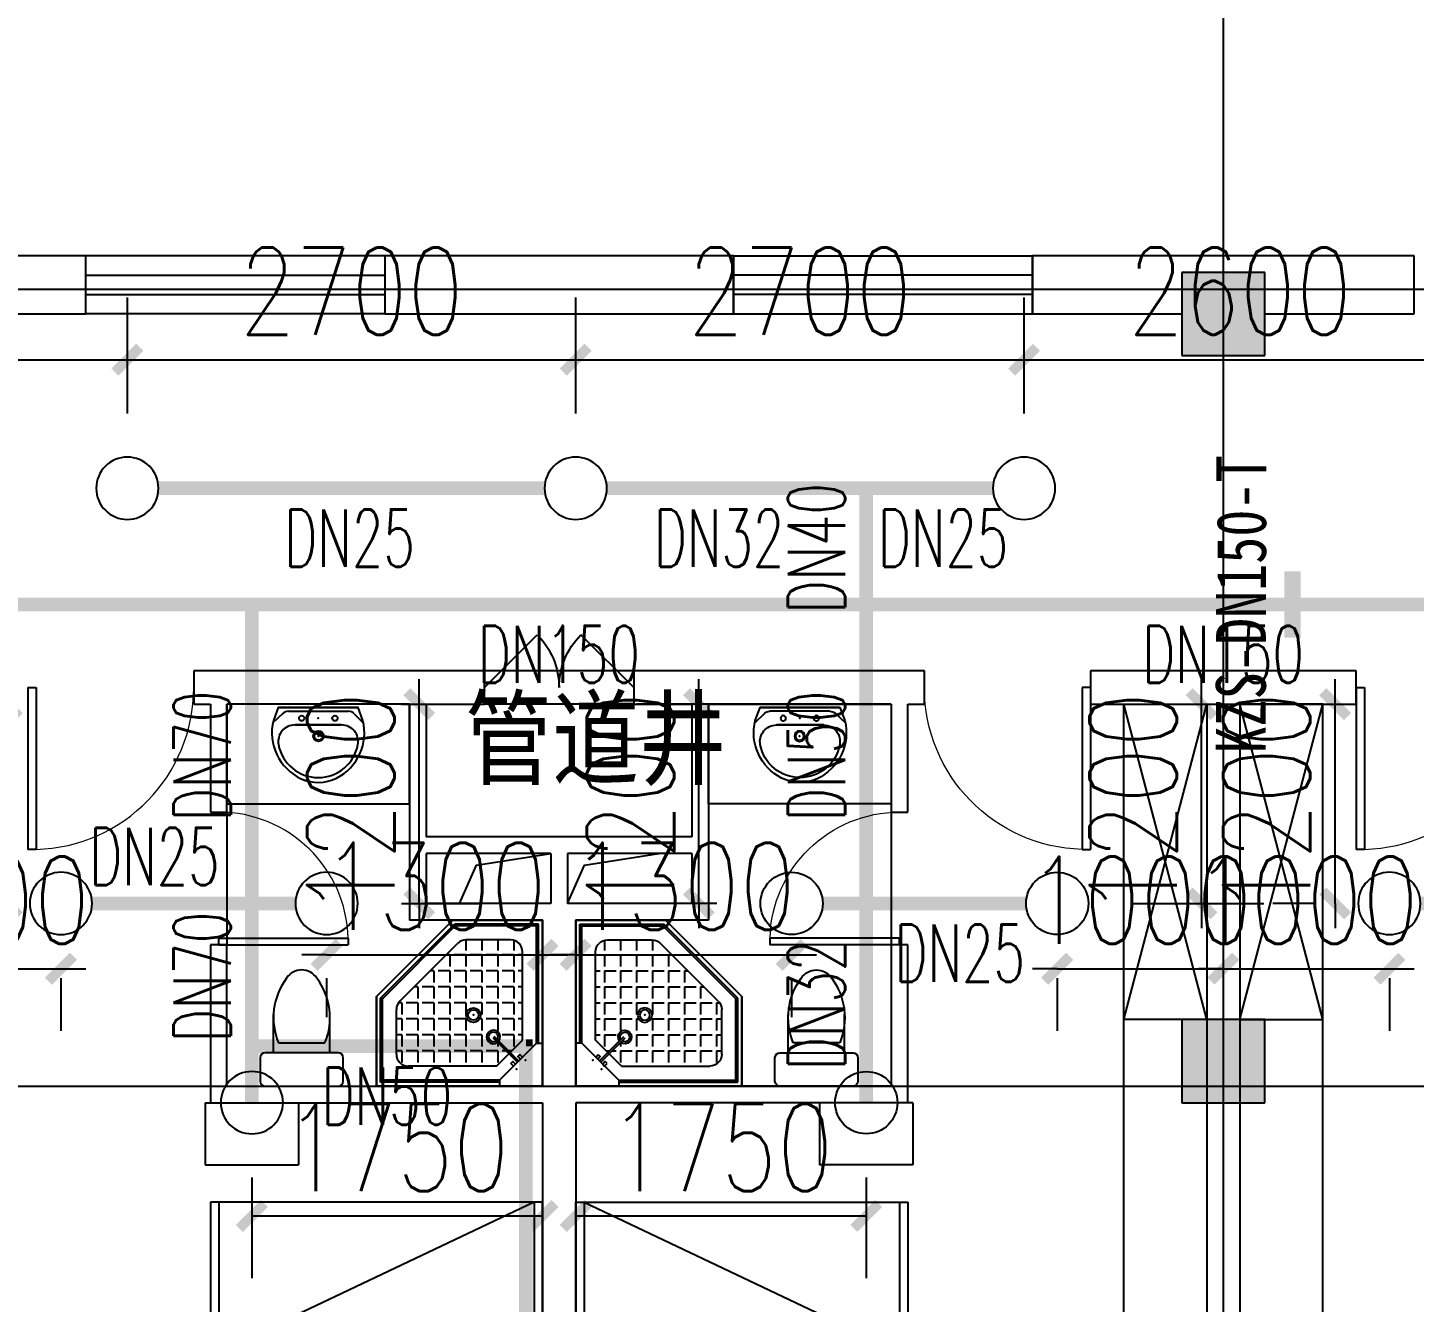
# Model space of a CAD drawing. Extents: x 0 to 2838408, y -923048 to 203859.
# Drawn here: x 2698063 to 2706413, y -682643 to -674968 of the extents above; entities that cross this region are included whole.
import ezdxf
from ezdxf.enums import TextEntityAlignment as Align

# ---------------------------------------------------------------- set-up
doc = ezdxf.new("R2010")
doc.units = 0
doc.header["$LTSCALE"] = 1000
for name, color, linetype in [('A-Fixt', 81, 'Continuous'), ('CLAYER', 7, 'Continuous'), ('COLUMN', 9, 'Continuous'), ('DIM_喷淋', 3, 'Continuous'), ('DOOR_FIRE', 4, 'Continuous'), ('DOTE', 8, 'Continuous'), ('EQUIP_喷头', 7, 'Continuous'), ('PIPE-喷淋', 6, 'Continuous'), ('PUB_HATCH', 8, 'Continuous'), ('TEXT_喷淋', 7, 'Continuous'), ('TWT_DIM', 3, 'Continuous'), ('WALL', 9, 'Continuous'), ('WINDOW', 4, 'Continuous'), ('XREF', 8, 'Continuous'), ('抗震支吊架', 2, 'Continuous'), ('洁具', 213, 'Continuous')]:
    doc.layers.add(name, color=color, linetype=linetype)
doc.styles.add('_TCH_DIM_T3', font='SIMPLEX', dxfattribs={"width": 0.75, "bigfont": 'HZTXT'})
doc.styles.add('_TWT_PIPEDN', font='SIMPLEX', dxfattribs={"width": 0.8, "height": 2.3, "bigfont": 'HZTXT'})
doc.styles.add('kzcad', font='', dxfattribs={"width": 0.8})
doc.styles.get("Standard").update_dxf_attribs({"font": 'geniso.shx', "bigfont": 'hztxt.shx'})
doc.styles.get('kzcad').set_extended_font_data('SimSun')
doc.dimstyles.new('_TWT_ARCH&&150', dxfattribs={"dimtxt": 525, "dimasz": 150, "dimexe": 375, "dimexo": 450, "dimgap": 150, "dimtad": 1, "dimdec": 0, "dimzin": 0, "dimdsep": 46, "dimtxsty": '_TCH_DIM_T3', "dimblk": 'ARCHTICK', "dimcen": 0.09, "dimclrt": 7, "dimazin": 2, "dimtfac": 1, "dimtdec": 0, "dimtix": 1, "dimtmove": 2, "dimatfit": 3, "dimfxl": 1, "dimtolj": 1, "dimtzin": 0, "dimarcsym": 0})

# ---------------------------------------------------------------- blocks, each defined once
blk = doc.blocks.new('1F平面-CAD导入_dwg_Drawing4_t3_dwg_$plan$00001613-474159-1F-927810-1F')
at = {"layer": '洁具'}
for p, q in [((-200, 169.7), (-430.4, 169.7)), ((-30, 250), (-170, 250)), ((-260.4, -139.7), (-260.4, 139.7)), ((-200, -169.7), (-200, -220)), ((-170, -250), (-30, -250))]:
    blk.add_line(p, q, dxfattribs=at)
for points in [[(-200, 220), (-200, 169.7), (-200, -169.7), (-430.4, -169.7)], [(0, -220), (0, 220)]]:
    blk.add_lwpolyline(points, dxfattribs=at)
for centre, radius, start, end in [((-412.8, -227.4), 397.5, 67.45048, 126.63814), ((-170, 220), 30, 90, 180), ((-30, 220), 30, 0, 90), ((-589.6, 0), 109.8, 123.45086, 236.54914), ((-412.8, 227.4), 397.5, 233.36186, 292.54952), ((-170, -220), 30, 180, 270), ((-30, -220), 30, 270, 0)]:
    blk.add_arc(centre, radius, start, end, dxfattribs=at)
blk = doc.blocks.new('$lvtry$00000169')
at = {"color": 0}
for p, q in [((258.9, -36), (258.9, 0)), ((258.9, -36), (36, -258.9)), ((258.9, -24), (976, -24)), ((258.9, -36), (964, -36)), ((964, -36), (976, -24)), ((964, -36), (964, -525.1)), ((976, -24), (976, -530.1)), ((276.1, -120), (120, -276.1)), ((143.9, -151), (290.7, -298.1)), ((151, -143.9), (297.8, -291)), ((269.6, -212.7), (269.6, -142.7)), ((276.1, -120), (808, -120)), ((365.9, -212.7), (365.9, -142.7)), ((462.1, -212.7), (462.1, -142.7)), ((558.4, -212.7), (558.4, -142.7)), ((654.6, -212.7), (654.6, -142.7)), ((750.9, -212.7), (750.9, -142.7)), ((847.1, -212.7), (847.1, -142.7)), ((173.4, -308.9), (173.4, -238.9)), ((183.4, -212.7), (205.5, -212.7)), ((219.6, -212.7), (243.4, -212.7)), ((269.6, -212.7), (339.6, -212.7)), ((269.6, -262.8), (269.6, -238.9)), ((365.9, -212.7), (435.9, -212.7)), ((365.9, -308.9), (365.9, -238.9)), ((462.1, -212.7), (532.1, -212.7)), ((462.1, -308.9), (462.1, -238.9)), ((558.4, -212.7), (628.4, -212.7)), ((558.4, -308.9), (558.4, -238.9)), ((654.6, -212.7), (724.6, -212.7)), ((654.6, -308.9), (654.6, -238.9)), ((750.9, -212.7), (820.9, -212.7)), ((750.9, -308.9), (750.9, -238.9)), ((847.1, -212.7), (880, -212.7)), ((847.1, -308.9), (847.1, -238.9)), ((880, -192), (880, -460.5)), ((36, -258.9), (0, -258.9)), ((24, -258.9), (24, -976)), ((36, -258.9), (36, -964)), ((120, -276.1), (120, -808)), ((120, -308.9), (147.1, -308.9)), ((173.4, -308.9), (243.4, -308.9)), ((334.3, -308.9), (339.6, -308.9)), ((365.9, -308.9), (435.9, -308.9)), ((462.1, -308.9), (532.1, -308.9)), ((558.4, -308.9), (628.4, -308.9)), ((654.6, -308.9), (724.6, -308.9)), ((750.9, -308.9), (820.9, -308.9)), ((847.1, -308.9), (880, -308.9)), ((120, -405.2), (147.1, -405.2)), ((173.4, -405.2), (173.4, -335.2)), ((173.4, -405.2), (243.4, -405.2)), ((269.6, -405.2), (269.6, -335.2)), ((269.6, -405.2), (339.6, -405.2)), ((365.9, -405.2), (365.9, -335.2)), ((365.9, -405.2), (378.6, -405.2)), ((462.1, -405.2), (462.1, -335.2)), ((462.1, -405.2), (532.1, -405.2)), ((558.4, -405.2), (558.4, -335.2)), ((558.4, -405.2), (628.4, -405.2)), ((654.6, -405.2), (654.6, -335.2)), ((654.6, -405.2), (724.6, -405.2)), ((750.9, -405.2), (750.9, -335.2)), ((750.9, -405.2), (820.9, -405.2)), ((847.1, -405.2), (847.1, -335.2)), ((847.1, -405.2), (880, -405.2)), ((173.4, -501.4), (173.4, -431.4)), ((269.6, -501.4), (269.6, -431.4)), ((365.9, -501.4), (365.9, -431.4)), ((462.1, -501.4), (462.1, -431.4)), ((558.4, -501.4), (558.4, -431.4)), ((654.6, -501.4), (654.6, -431.4)), ((750.9, -501.4), (750.9, -431.4)), ((847.1, -501.4), (847.1, -431.4)), ((120, -501.4), (147.1, -501.4)), ((173.4, -501.4), (243.4, -501.4)), ((173.4, -597.7), (173.4, -527.7)), ((269.6, -501.4), (339.6, -501.4)), ((269.6, -597.7), (269.6, -527.7)), ((365.9, -501.4), (435.9, -501.4)), ((365.9, -597.7), (365.9, -527.7)), ((462.1, -501.4), (532.1, -501.4)), ((462.1, -597.7), (462.1, -527.7)), ((858.9, -511.4), (511.4, -858.9)), ((964, -525.1), (525.1, -964)), ((976, -530.1), (530.1, -976)), ((558.4, -501.4), (628.4, -501.4)), ((558.4, -597.7), (558.4, -527.7)), ((654.6, -501.4), (724.6, -501.4)), ((654.6, -597.7), (654.6, -527.7)), ((750.9, -501.4), (820.9, -501.4)), ((750.9, -597.7), (750.9, -527.7)), ((847.1, -501.4), (867.2, -501.4)), ((964, -525.1), (976, -530.1)), ((120, -597.7), (147.1, -597.7)), ((173.4, -597.7), (243.4, -597.7)), ((173.4, -693.9), (173.4, -623.9)), ((269.6, -597.7), (339.6, -597.7)), ((269.6, -693.9), (269.6, -623.9)), ((365.9, -597.7), (435.9, -597.7)), ((365.9, -693.9), (365.9, -623.9)), ((462.1, -597.7), (532.1, -597.7)), ((462.1, -693.9), (462.1, -623.9)), ((558.4, -597.7), (628.4, -597.7)), ((558.4, -693.9), (558.4, -623.9)), ((654.6, -597.7), (724.6, -597.7)), ((654.6, -693.9), (654.6, -623.9)), ((750.9, -597.7), (772.6, -597.7)), ((120, -693.9), (147.1, -693.9)), ((173.4, -693.9), (243.4, -693.9)), ((173.4, -790.2), (173.4, -720.2)), ((269.6, -693.9), (339.6, -693.9)), ((269.6, -790.2), (269.6, -720.2)), ((365.9, -693.9), (435.9, -693.9)), ((365.9, -790.2), (365.9, -720.2)), ((462.1, -693.9), (532.1, -693.9)), ((462.1, -790.2), (462.1, -720.2)), ((558.4, -693.9), (628.4, -693.9)), ((558.4, -790.2), (558.4, -720.2)), ((654.6, -693.9), (676.4, -693.9)), ((120, -790.2), (147.1, -790.2)), ((173.4, -790.2), (243.4, -790.2)), ((173.4, -877.5), (173.4, -816.4)), ((269.6, -790.2), (339.6, -790.2)), ((269.6, -880), (269.6, -816.4)), ((365.9, -790.2), (435.9, -790.2)), ((365.9, -880), (365.9, -816.4)), ((462.1, -790.2), (532.1, -790.2)), ((462.1, -880), (462.1, -816.4)), ((558.4, -790.2), (580.1, -790.2)), ((192, -880), (460.5, -880)), ((36, -964), (24, -976)), ((24, -976), (530.1, -976)), ((36, -964), (525.1, -964)), ((525.1, -964), (530.1, -976))]:
    blk.add_line(p, q, dxfattribs=at)
blk.add_lwpolyline([(0, 0), (0, -1000), (540, -1000), (1000, -540), (1000, 0)], close=True)
for points in [[(0, 0), (0, -1000)], [(0, 0), (1000, 0)], [(1000, 0), (1000, -540)], [(136.1, -189.7), (147.9, -177.9), (132.5, -162.5), (120.7, -174.3)], [(189.7, -136.1), (177.9, -147.9), (162.5, -132.5), (174.3, -120.7)], [(1000, -540), (540, -1000)], [(0, -1000), (540, -1000)]]:
    blk.add_lwpolyline(points, close=True, dxfattribs=at)
for radius in [43.8, 31.1]:
    blk.add_circle((416.2, -427.6), radius, dxfattribs=at)
for centre, radius, start, end in [((808, -192), 72, 0, 90), ((296, -295.7), 40.6, 142.58296, 128.41974), ((296, -295.7), 28.6, 145.82801, 125.65986), ((808, -460.5), 72, 315, 0), ((192, -808), 72, 180, 270), ((460.5, -808), 72, 270, 315)]:
    blk.add_arc(centre, radius, start, end, dxfattribs=at)
for p in [(103.2, -155.8, 0), (156.1, -102.2, 0), (415.8, -428.1, 0)]:
    blk.add_point(p, dxfattribs=at)
blk = doc.blocks.new('$lvtry$00000178')
at = {"color": 0}
for p, q in [((-238.4, 0), (238.4, 0)), ((-214.1, -36.1), (-272.1, -90.6)), ((-179.8, -22.5), (180.1, -22.5)), ((215.7, -37.5), (268.3, -90.8)), ((-141.7, -105.2), (140.2, -105.2)), ((140.2, -105.2), (-141.7, -105.2))]:
    blk.add_line(p, q, dxfattribs=at)
blk.add_lwpolyline([(-103.6, -429.7, 0.224698), (110.4, -425.4, 0.348046), (268.9, -78.5), (239.5, 0), (-241.3, 0), (-270.7, -78.5, 0.356844)], format="xyb", close=True, dxfattribs=at)
for centre, radius in [((-100, -65), 16.3), ((100, -65), 16.3), ((1.4, -172.5), 31.6)]:
    blk.add_circle(centre, radius, dxfattribs=at)
at = {"color": 0, "lineweight": 13}
blk.add_circle((1.4, -172.5), 23, dxfattribs=at)
at = {"color": 0}
for centre, radius, start, end in [((-179.8, -72.5), 50, 90, 133.18096), ((180.1, -72.5), 50, 44.56072, 90), ((-141.7, -205.2), 100, 90, 190.56023), ((140.2, -205.2), 100, 349.43977, 90), ((-0.7, -179), 243.4, 190.56023, 349.43977)]:
    blk.add_arc(centre, radius, start, end, dxfattribs=at)
for p in [(0, -65), (1.4, -172.5)]:
    blk.add_point(p, dxfattribs=at)
blk = doc.blocks.new('A$C70365C93')
at = {"layer": '洁具'}
blk.add_lwpolyline([(-1900, 2300), (-1900, 1700), (-800, 1700), (-800, 2300)], close=True, dxfattribs=at)
blk.add_blockref('$lvtry$00000178', (-1350, 2280), dxfattribs=at)
at = {"layer": '洁具', "rotation": 180}
blk.add_blockref('$lvtry$00000169', (0, 0), dxfattribs=at)
at = {"layer": '洁具', "extrusion": (0, 0, -1), "xscale": -1, "zscale": -1, "rotation": 90}
blk.add_blockref('1F平面-CAD导入_dwg_Drawing4_t3_dwg_$plan$00001613-474159-1F-927810-1F', (1450, 0), dxfattribs=at)
blk = doc.blocks.new('单人床')
at = {"layer": 'A-Fixt'}
for p, q in [((47773.8, 13973.4), (48673.8, 13973.4)), ((47773.8, 12073.4), (48673.8, 13973.4)), ((47773.8, 12073.4), (48673.8, 12073.4))]:
    blk.add_line(p, q, dxfattribs=at)
blk.add_lwpolyline([(47773.8, 14023.4), (48673.8, 14023.4), (48673.8, 12023.4), (47773.8, 12023.4), (47773.8, 14023.4)], dxfattribs=at)
blk = doc.blocks.new('宿舍')
at = {"layer": 'A-Fixt'}
for p, q in [((47853.8, 13801.7), (48353.8, 15701.7)), ((48353.8, 13801.7), (47853.8, 15701.7)), ((47853.8, 13801.7), (48353.8, 13801.7))]:
    blk.add_line(p, q, dxfattribs=at)
blk.add_lwpolyline([(47853.8, 8601.7), (48353.8, 8601.7), (48353.8, 15701.7), (47853.8, 15701.7)], close=True, dxfattribs=at)
at = {"xscale": -1, "rotation": 90}
blk.add_blockref('单人床', (63677.2, 60475.5), dxfattribs=at)
blk = doc.blocks.new('$DorLib2D$00000116')
at = {"color": 0}
for p, q in [((-0.5, 0), (-0.1464, 0.3536)), ((0.5, 0), (0.1464, 0.3536))]:
    blk.add_line(p, q, dxfattribs=at)
for centre, start, end in [((-0.5, 0), 0, 45), ((0.5, 0), 135, 180)]:
    blk.add_arc(centre, 0.5, start, end, dxfattribs=at)
blk = doc.blocks.new('$DorLib2D$00000001')
for p, q in [((0.45, 0.975), (0.5, 0.975)), ((0.45, 0), (0.45, 0.975)), ((0.5, 0), (0.5, 0.975)), ((0.5, 0), (0.45, 0))]:
    blk.add_line(p, q)
at = {"lineweight": 13}
blk.add_arc((0.475, 0), 0.975, 91.46928, 180, dxfattribs=at)
blk = doc.blocks.new('$WINLIB2D$00000001')
at = {"color": 0}
for points in [[(-0.5, 0.5), (-0.5, -0.5)], [(-0.5, 0.5), (0.5, 0.5)], [(0.5, -0.5), (0.5, 0.5)], [(0.5, 0.1667), (-0.5, 0.1667)], [(0.5, -0.1667), (-0.5, -0.1667)], [(-0.5, -0.5), (0.5, -0.5)]]:
    blk.add_lwpolyline(points, dxfattribs=at)
blk = doc.blocks.new('4F1')
at = {"layer": 'PUB_HATCH'}
for points in [[(2369466.7, -676441.3), (2368966.7, -676441.3), (2368966.7, -676941.3), (2369466.7, -676941.3)], [(2369466.7, -680941.3), (2368966.7, -680941.3), (2368966.7, -681441.3), (2369466.7, -681441.3)]]:
    blk.add_hatch(color=256, dxfattribs=at).paths.add_polyline_path(points)
for points in [[(2364616.7, -680241.3), (2364720.3, -680011), (2365166.7, -679941.3)], [(2365266.7, -680241.3), (2365370.3, -680011), (2365816.7, -679941.3)]]:
    blk.add_lwpolyline(points)
at = {"layer": 'COLUMN'}
for p, q in [((2369466.7, -676441.3), (2368966.7, -676441.3)), ((2368966.7, -676441.3), (2368966.7, -676941.3)), ((2369466.7, -676941.3), (2369466.7, -676441.3)), ((2368966.7, -676941.3), (2369466.7, -676941.3)), ((2369466.7, -680941.3), (2368966.7, -680941.3)), ((2368966.7, -680941.3), (2368966.7, -681441.3)), ((2369466.7, -681441.3), (2369466.7, -680941.3)), ((2368966.7, -681441.3), (2369466.7, -681441.3))]:
    blk.add_line(p, q, dxfattribs=at)
at = {"layer": 'DOOR_FIRE'}
for p, q in [((2365666.7, -678841.3), (2364766.7, -678841.3)), ((2365666.7, -679041.3), (2364766.7, -679041.3))]:
    blk.add_line(p, q, dxfattribs=at)
at = {"layer": 'DOTE'}
for p, q in [((2369216.7, -606941.3), (2369216.7, -690141.3)), ((2343216.7, -676541.3), (2453916.7, -676541.3)), ((2343216.7, -681341.3), (2453916.7, -681341.3))]:
    blk.add_line(p, q, dxfattribs=at)
at = {"layer": 'WALL'}
for p, q in [((2362366.7, -676341.3), (2361416.7, -676341.3)), ((2362366.7, -676691.3), (2362366.7, -676341.3)), ((2366266.7, -676341.3), (2364166.7, -676341.3)), ((2364166.7, -676341.3), (2364166.7, -676691.3)), ((2366266.7, -676691.3), (2366266.7, -676341.3)), ((2369216.7, -676341.3), (2368066.7, -676341.3)), ((2368066.7, -676341.3), (2368066.7, -676691.3)), ((2370366.7, -676341.3), (2369216.7, -676341.3)), ((2370366.7, -676691.3), (2370366.7, -676341.3)), ((2361466.7, -676691.3), (2362366.7, -676691.3)), ((2364166.7, -676691.3), (2366266.7, -676691.3)), ((2368066.7, -676691.3), (2368966.7, -676691.3)), ((2369466.7, -676691.3), (2370366.7, -676691.3)), ((2363116.7, -678841.3), (2363016.7, -678841.3)), ((2363016.7, -678841.3), (2363016.7, -679041.3)), ((2364316.7, -678841.3), (2363116.7, -678841.3)), ((2364766.7, -678841.3), (2364316.7, -678841.3)), ((2364766.7, -679041.3), (2364766.7, -678841.3)), ((2366116.7, -678841.3), (2365666.7, -678841.3)), ((2365666.7, -678841.3), (2365666.7, -679041.3)), ((2367316.7, -678841.3), (2366116.7, -678841.3)), ((2367416.7, -678841.3), (2367316.7, -678841.3)), ((2367416.7, -679041.3), (2367416.7, -678841.3)), ((2369216.7, -678841.3), (2368416.7, -678841.3)), ((2368416.7, -678841.3), (2368416.7, -679041.3)), ((2370016.7, -678841.3), (2369216.7, -678841.3)), ((2370016.7, -679041.3), (2370016.7, -678841.3)), ((2363016.7, -679041.3), (2363116.7, -679041.3)), ((2363116.7, -679041.3), (2363116.7, -679691.3)), ((2364316.7, -679041.3), (2363216.7, -679041.3)), ((2363216.7, -679691.3), (2363216.7, -679041.3)), ((2364316.7, -679041.3), (2364316.7, -679841.3)), ((2364416.7, -679041.3), (2364766.7, -679041.3)), ((2364416.7, -679041.3), (2364416.7, -679841.3)), ((2365666.7, -679041.3), (2366016.7, -679041.3)), ((2366016.7, -679041.3), (2366016.7, -679841.3)), ((2367216.7, -679041.3), (2366116.7, -679041.3)), ((2366116.7, -679041.3), (2366116.7, -679841.3)), ((2367216.7, -679041.3), (2367216.7, -679691.3)), ((2367316.7, -679691.3), (2367316.7, -679041.3)), ((2367316.7, -679041.3), (2367416.7, -679041.3)), ((2368416.7, -679041.3), (2369116.7, -679041.3)), ((2369116.7, -679041.3), (2369116.7, -680941.3)), ((2369316.7, -679041.3), (2369316.7, -680941.3)), ((2369316.7, -679041.3), (2370016.7, -679041.3)), ((2363116.7, -679691.3), (2363216.7, -679691.3)), ((2367216.7, -679691.3), (2367316.7, -679691.3)), ((2364316.7, -679841.3), (2364316.7, -680341.3)), ((2365216.7, -679841.3), (2364416.7, -679841.3)), ((2366016.7, -679841.3), (2365216.7, -679841.3)), ((2366116.7, -679841.3), (2366116.7, -680341.3)), ((2365166.7, -679941.3), (2364416.7, -679941.3)), ((2364416.7, -679941.3), (2364416.7, -680241.3)), ((2365166.7, -679941.3), (2365166.7, -680241.3)), ((2366016.7, -679941.3), (2365266.7, -679941.3)), ((2365266.7, -679941.3), (2365266.7, -680241.3)), ((2366016.7, -679941.3), (2366016.7, -680241.3)), ((2365166.7, -680241.3), (2364416.7, -680241.3)), ((2366016.7, -680241.3), (2365266.7, -680241.3)), ((2365116.7, -680341.3), (2364316.7, -680341.3)), ((2365116.7, -680341.3), (2365116.7, -681341.3)), ((2365316.7, -680341.3), (2365316.7, -681341.3)), ((2366116.7, -680341.3), (2365316.7, -680341.3)), ((2363216.7, -680491.3), (2363116.7, -680491.3)), ((2363116.7, -680491.3), (2363116.7, -681441.3)), ((2363216.7, -681341.3), (2363216.7, -680491.3)), ((2367316.7, -680491.3), (2367216.7, -680491.3)), ((2367216.7, -680491.3), (2367216.7, -681341.3)), ((2367316.7, -681441.3), (2367316.7, -680491.3)), ((2363216.7, -681341.3), (2365116.7, -681341.3)), ((2367216.7, -681341.3), (2365316.7, -681341.3)), ((2363116.7, -681441.3), (2365116.7, -681441.3)), ((2365116.7, -681441.3), (2365116.7, -686391.3)), ((2367316.7, -681441.3), (2365316.7, -681441.3)), ((2365316.7, -681441.3), (2365316.7, -686391.3)), ((2369116.7, -681441.3), (2369116.7, -686141.3)), ((2369316.7, -681441.3), (2369316.7, -686141.3))]:
    blk.add_line(p, q, dxfattribs=at)
at = {"layer": 'WINDOW'}
for p, q in [((2363216.7, -679691.3), (2363216.7, -680491.3)), ((2367216.7, -679691.3), (2367216.7, -680491.3))]:
    blk.add_line(p, q, dxfattribs=at)
for name, p in [('宿舍', (2313462.9, -694743)), ('A$C70365C93', (2365116.7, -681341.3)), ('宿舍', (2321462.9, -694743))]:
    blk.add_blockref(name, p)
at = {"xscale": -1, "rotation": 359.9999999999999}
for name, p in [('A$C70365C93', (2365316.7, -681341.3)), ('宿舍', (2416970.6, -694743))]:
    blk.add_blockref(name, p, dxfattribs=at)
at = {"layer": 'DOOR_FIRE', "xscale": 900, "yscale": -900, "zscale": 200, "rotation": 179.9999999994664}
blk.add_blockref('$DorLib2D$00000116', (2365216.7, -678941.3), dxfattribs=at)
at = {"layer": 'WINDOW'}
for name, p, xscale, yscale, zscale in [('$WINLIB2D$00000001', (2363266.7, -676516.3), -1800, 350, -1800), ('$WINLIB2D$00000001', (2367166.7, -676516.3), 1800, 350, 1800), ('$DorLib2D$00000001', (2362516.7, -678941.3), -1000, -1000, -1000), ('$DorLib2D$00000001', (2367916.7, -678941.3), 1000, -1000, 1000), ('$DorLib2D$00000001', (2370516.7, -678941.3), -1000, -1000, -1000)]:
    blk.add_blockref(name, p, dxfattribs=dict(at, xscale=xscale, yscale=yscale, zscale=zscale))
at = {"layer": 'WINDOW', "xscale": 800, "zscale": 800, "rotation": 269.9999999994664}
for p, yscale in [((2363166.7, -680091.3), 800), ((2367266.7, -680091.3), -800)]:
    blk.add_blockref('$DorLib2D$00000001', p, dxfattribs=dict(at, yscale=yscale))
at = {"layer": 'CLAYER'}
blk.add_text('管道井', height=525, dxfattribs=at).set_placement((2364649.1, -679528.3))
blk = doc.blocks.new('_ArchTick')
at = {"color": 0, "linetype": 'ByBlock', "const_width": 0.4}
blk.add_lwpolyline([(-0.5, -0.5), (0.5, 0.5)], dxfattribs=at)
blk = doc.blocks.new('*D2697')
at = {"layer": 'Defpoints', "color": 0, "linetype": 'ByBlock', "transparency": 16777216}
for p in [(2701362.5, -680241.3), (2702662.5, -680241.3), (2702662.5, -680551.1)]:
    blk.add_point(p, dxfattribs=at)
at = {"layer": 'TWT_DIM', "color": 0, "linetype": 'ByBlock', "lineweight": -2, "transparency": 16777216}
for p, q in [((2701362.5, -680551.1), (2701212.5, -680551.1)), ((2701362.5, -680551.1), (2702662.5, -680551.1)), ((2702662.5, -680551.1), (2702812.5, -680551.1)), ((2701362.5, -680691.3), (2701362.5, -680926.1)), ((2702662.5, -680691.3), (2702662.5, -680926.1))]:
    blk.add_line(p, q, dxfattribs=at)
at = {"layer": 'TWT_DIM', "color": 0, "linetype": 'ByBlock', "lineweight": -2, "transparency": 16777216, "xscale": 150, "yscale": 150, "zscale": 150}
blk.add_blockref('_ArchTick', (2701362.5, -680551.1), dxfattribs=at)
at = {"layer": 'TWT_DIM', "color": 0, "linetype": 'ByBlock', "lineweight": -2, "transparency": 16777216, "xscale": 150, "yscale": 150, "zscale": 150, "rotation": 180}
blk.add_blockref('_ArchTick', (2702662.5, -680551.1), dxfattribs=at)
at = {"layer": 'TWT_DIM', "color": 7, "linetype": 'ByBlock', "transparency": 16777216, "insert": (2702012.5, -680138.6), "char_height": 525, "attachment_point": 5, "style": '_TCH_DIM_T3'}
blk.add_mtext('\\A1;1300', dxfattribs=at)
blk = doc.blocks.new('*D2698')
at = {"layer": 'Defpoints', "color": 0, "linetype": 'ByBlock', "transparency": 16777216}
for p in [(2699862.5, -680241.3), (2701162.5, -680241.3), (2701162.5, -680551.1)]:
    blk.add_point(p, dxfattribs=at)
at = {"layer": 'TWT_DIM', "color": 0, "linetype": 'ByBlock', "lineweight": -2, "transparency": 16777216}
for p, q in [((2699862.5, -680551.1), (2699712.5, -680551.1)), ((2699862.5, -680551.1), (2701162.5, -680551.1)), ((2701162.5, -680551.1), (2701312.5, -680551.1)), ((2699862.5, -680691.3), (2699862.5, -680926.1)), ((2701162.5, -680691.3), (2701162.5, -680926.1))]:
    blk.add_line(p, q, dxfattribs=at)
at = {"layer": 'TWT_DIM', "color": 0, "linetype": 'ByBlock', "lineweight": -2, "transparency": 16777216, "xscale": 150, "yscale": 150, "zscale": 150}
blk.add_blockref('_ArchTick', (2699862.5, -680551.1), dxfattribs=at)
at = {"layer": 'TWT_DIM', "color": 0, "linetype": 'ByBlock', "lineweight": -2, "transparency": 16777216, "xscale": 150, "yscale": 150, "zscale": 150, "rotation": 180}
blk.add_blockref('_ArchTick', (2701162.5, -680551.1), dxfattribs=at)
at = {"layer": 'TWT_DIM', "color": 7, "linetype": 'ByBlock', "transparency": 16777216, "insert": (2700512.5, -680138.6), "char_height": 525, "attachment_point": 5, "style": '_TCH_DIM_T3'}
blk.add_mtext('\\A1;1300', dxfattribs=at)
blk = doc.blocks.new('*D2729')
at = {"layer": 'Defpoints', "color": 0, "linetype": 'ByBlock', "transparency": 16777216}
for p in [(2705262.5, -680241.3), (2706262.5, -680241.3), (2706262.5, -680634.6)]:
    blk.add_point(p, dxfattribs=at)
at = {"layer": 'TWT_DIM', "color": 0, "linetype": 'ByBlock', "lineweight": -2, "transparency": 16777216}
for p, q in [((2705262.5, -680634.6), (2705112.5, -680634.6)), ((2705262.5, -680634.6), (2706262.5, -680634.6)), ((2705262.5, -680691.3), (2705262.5, -681009.6)), ((2706262.5, -680634.6), (2706412.5, -680634.6)), ((2706262.5, -680691.3), (2706262.5, -681009.6))]:
    blk.add_line(p, q, dxfattribs=at)
at = {"layer": 'TWT_DIM', "color": 0, "linetype": 'ByBlock', "lineweight": -2, "transparency": 16777216, "xscale": 150, "yscale": 150, "zscale": 150}
blk.add_blockref('_ArchTick', (2705262.5, -680634.6), dxfattribs=at)
at = {"layer": 'TWT_DIM', "color": 0, "linetype": 'ByBlock', "lineweight": -2, "transparency": 16777216, "xscale": 150, "yscale": 150, "zscale": 150, "rotation": 180}
blk.add_blockref('_ArchTick', (2706262.5, -680634.6), dxfattribs=at)
at = {"layer": 'TWT_DIM', "color": 7, "linetype": 'ByBlock', "transparency": 16777216, "insert": (2705762.5, -680222.1), "char_height": 525, "attachment_point": 5, "style": '_TCH_DIM_T3'}
blk.add_mtext('\\A1;1000', dxfattribs=at)
blk = doc.blocks.new('*D2731')
at = {"layer": 'Defpoints', "color": 0, "linetype": 'ByBlock', "transparency": 16777216}
for p in [(2705936.2, -679041.3), (2706262.5, -679041.3), (2706262.5, -680241.3)]:
    blk.add_point(p, dxfattribs=at)
at = {"layer": 'TWT_DIM', "color": 0, "linetype": 'ByBlock', "lineweight": -2, "transparency": 16777216}
for p, q in [((2705936.2, -679041.3), (2705936.2, -678891.3)), ((2705812.5, -679041.3), (2705561.2, -679041.3)), ((2705936.2, -680241.3), (2705936.2, -679041.3)), ((2705812.5, -680241.3), (2705561.2, -680241.3)), ((2705936.2, -680241.3), (2705936.2, -680391.3))]:
    blk.add_line(p, q, dxfattribs=at)
at = {"layer": 'TWT_DIM', "color": 0, "linetype": 'ByBlock', "lineweight": -2, "transparency": 16777216, "xscale": 150, "yscale": 150, "zscale": 150}
for p, rotation in [((2705936.2, -679041.3), 270), ((2705936.2, -680241.3), 90)]:
    blk.add_blockref('_ArchTick', p, dxfattribs=dict(at, rotation=rotation))
at = {"layer": 'TWT_DIM', "color": 7, "linetype": 'ByBlock', "transparency": 16777216, "insert": (2705523.7, -679641.3), "char_height": 525, "attachment_point": 5, "rotation": 90, "style": '_TCH_DIM_T3'}
blk.add_mtext('\\A1;1200', dxfattribs=at)
blk = doc.blocks.new('*D2734')
at = {"layer": 'Defpoints', "color": 0, "linetype": 'ByBlock', "transparency": 16777216}
for p in [(2701362.5, -681441.3), (2703112.5, -681441.3), (2703112.5, -682123.7)]:
    blk.add_point(p, dxfattribs=at)
at = {"layer": 'TWT_DIM', "color": 0, "linetype": 'ByBlock', "lineweight": -2, "transparency": 16777216}
for p, q in [((2701362.5, -681891.3), (2701362.5, -682498.7)), ((2703112.5, -681891.3), (2703112.5, -682498.7)), ((2701362.5, -682123.7), (2703112.5, -682123.7))]:
    blk.add_line(p, q, dxfattribs=at)
at = {"layer": 'TWT_DIM', "color": 0, "linetype": 'ByBlock', "lineweight": -2, "transparency": 16777216, "xscale": 150, "yscale": 150, "zscale": 150, "rotation": 180}
blk.add_blockref('_ArchTick', (2701362.5, -682123.7), dxfattribs=at)
at = {"layer": 'TWT_DIM', "color": 0, "linetype": 'ByBlock', "lineweight": -2, "transparency": 16777216, "xscale": 150, "yscale": 150, "zscale": 150}
blk.add_blockref('_ArchTick', (2703112.5, -682123.7), dxfattribs=at)
at = {"layer": 'TWT_DIM', "color": 7, "linetype": 'ByBlock', "transparency": 16777216, "insert": (2702237.5, -681711.2), "char_height": 525, "attachment_point": 5, "style": '_TCH_DIM_T3'}
blk.add_mtext('\\A1;1750', dxfattribs=at)
blk = doc.blocks.new('*D2735')
at = {"layer": 'Defpoints', "color": 0, "linetype": 'ByBlock', "transparency": 16777216}
for p in [(2704262.5, -680241.3), (2705262.5, -680241.3), (2705262.5, -680634.6)]:
    blk.add_point(p, dxfattribs=at)
at = {"layer": 'TWT_DIM', "color": 0, "linetype": 'ByBlock', "lineweight": -2, "transparency": 16777216}
for p, q in [((2704262.5, -680634.6), (2704112.5, -680634.6)), ((2704262.5, -680634.6), (2705262.5, -680634.6)), ((2704262.5, -680691.3), (2704262.5, -681009.6)), ((2705262.5, -680634.6), (2705412.5, -680634.6)), ((2705262.5, -680691.3), (2705262.5, -681009.6))]:
    blk.add_line(p, q, dxfattribs=at)
at = {"layer": 'TWT_DIM', "color": 0, "linetype": 'ByBlock', "lineweight": -2, "transparency": 16777216, "xscale": 150, "yscale": 150, "zscale": 150}
blk.add_blockref('_ArchTick', (2704262.5, -680634.6), dxfattribs=at)
at = {"layer": 'TWT_DIM', "color": 0, "linetype": 'ByBlock', "lineweight": -2, "transparency": 16777216, "xscale": 150, "yscale": 150, "zscale": 150, "rotation": 180}
blk.add_blockref('_ArchTick', (2705262.5, -680634.6), dxfattribs=at)
at = {"layer": 'TWT_DIM', "color": 7, "linetype": 'ByBlock', "transparency": 16777216, "insert": (2704762.5, -680222.1), "char_height": 525, "attachment_point": 5, "style": '_TCH_DIM_T3'}
blk.add_mtext('\\A1;1000', dxfattribs=at)
blk = doc.blocks.new('*D2736')
at = {"layer": 'Defpoints', "color": 0, "linetype": 'ByBlock', "transparency": 16777216}
for p in [(2702104.8, -679041.3), (2702662.5, -679041.3), (2702662.5, -680241.3)]:
    blk.add_point(p, dxfattribs=at)
at = {"layer": 'TWT_DIM', "color": 0, "linetype": 'ByBlock', "lineweight": -2, "transparency": 16777216}
for p, q in [((2702104.8, -679041.3), (2702104.8, -678891.3)), ((2702212.5, -679041.3), (2701729.8, -679041.3)), ((2702104.8, -680241.3), (2702104.8, -679041.3)), ((2702212.5, -680241.3), (2701729.8, -680241.3)), ((2702104.8, -680241.3), (2702104.8, -680391.3))]:
    blk.add_line(p, q, dxfattribs=at)
at = {"layer": 'TWT_DIM', "color": 0, "linetype": 'ByBlock', "lineweight": -2, "transparency": 16777216, "xscale": 150, "yscale": 150, "zscale": 150}
for p, rotation in [((2702104.8, -679041.3), 270), ((2702104.8, -680241.3), 90)]:
    blk.add_blockref('_ArchTick', p, dxfattribs=dict(at, rotation=rotation))
at = {"layer": 'TWT_DIM', "color": 7, "linetype": 'ByBlock', "transparency": 16777216, "insert": (2701692.3, -679641.3), "char_height": 525, "attachment_point": 5, "rotation": 90, "style": '_TCH_DIM_T3'}
blk.add_mtext('\\A1;1200', dxfattribs=at)
blk = doc.blocks.new('*D2737')
at = {"layer": 'Defpoints', "color": 0, "linetype": 'ByBlock', "transparency": 16777216}
for p in [(2704262.5, -679041.3), (2705131.8, -679041.3), (2704262.5, -680241.3)]:
    blk.add_point(p, dxfattribs=at)
at = {"layer": 'TWT_DIM', "color": 0, "linetype": 'ByBlock', "lineweight": -2, "transparency": 16777216}
for p, q in [((2705131.8, -679041.3), (2705131.8, -678891.3)), ((2704712.5, -679041.3), (2705506.8, -679041.3)), ((2705131.8, -680241.3), (2705131.8, -679041.3)), ((2704712.5, -680241.3), (2705506.8, -680241.3)), ((2705131.8, -680241.3), (2705131.8, -680391.3))]:
    blk.add_line(p, q, dxfattribs=at)
at = {"layer": 'TWT_DIM', "color": 0, "linetype": 'ByBlock', "lineweight": -2, "transparency": 16777216, "xscale": 150, "yscale": 150, "zscale": 150}
for p, rotation in [((2705131.8, -679041.3), 270), ((2705131.8, -680241.3), 90)]:
    blk.add_blockref('_ArchTick', p, dxfattribs=dict(at, rotation=rotation))
at = {"layer": 'TWT_DIM', "color": 7, "linetype": 'ByBlock', "transparency": 16777216, "insert": (2704719.3, -679641.3), "char_height": 525, "attachment_point": 5, "rotation": 90, "style": '_TCH_DIM_T3'}
blk.add_mtext('\\A1;1200', dxfattribs=at)
blk = doc.blocks.new('*D2738')
at = {"layer": 'Defpoints', "color": 0, "linetype": 'ByBlock', "transparency": 16777216}
for p in [(2699412.5, -681441.3), (2701162.5, -681441.3), (2701162.5, -682123.7)]:
    blk.add_point(p, dxfattribs=at)
at = {"layer": 'TWT_DIM', "color": 0, "linetype": 'ByBlock', "lineweight": -2, "transparency": 16777216}
for p, q in [((2699412.5, -681891.3), (2699412.5, -682498.7)), ((2701162.5, -681891.3), (2701162.5, -682498.7)), ((2699412.5, -682123.7), (2701162.5, -682123.7))]:
    blk.add_line(p, q, dxfattribs=at)
at = {"layer": 'TWT_DIM', "color": 0, "linetype": 'ByBlock', "lineweight": -2, "transparency": 16777216, "xscale": 150, "yscale": 150, "zscale": 150, "rotation": 180}
blk.add_blockref('_ArchTick', (2699412.5, -682123.7), dxfattribs=at)
at = {"layer": 'TWT_DIM', "color": 0, "linetype": 'ByBlock', "lineweight": -2, "transparency": 16777216, "xscale": 150, "yscale": 150, "zscale": 150}
blk.add_blockref('_ArchTick', (2701162.5, -682123.7), dxfattribs=at)
at = {"layer": 'TWT_DIM', "color": 7, "linetype": 'ByBlock', "transparency": 16777216, "insert": (2700287.5, -681711.2), "char_height": 525, "attachment_point": 5, "style": '_TCH_DIM_T3'}
blk.add_mtext('\\A1;1750', dxfattribs=at)
blk = doc.blocks.new('*D2739')
at = {"layer": 'Defpoints', "color": 0, "linetype": 'ByBlock', "transparency": 16777216}
for p in [(2697262.5, -680241.3), (2698262.5, -680241.3), (2698262.5, -680634.6)]:
    blk.add_point(p, dxfattribs=at)
at = {"layer": 'TWT_DIM', "color": 0, "linetype": 'ByBlock', "lineweight": -2, "transparency": 16777216}
for p, q in [((2697262.5, -680634.6), (2697112.5, -680634.6)), ((2697262.5, -680634.6), (2698262.5, -680634.6)), ((2697262.5, -680691.3), (2697262.5, -681009.6)), ((2698262.5, -680634.6), (2698412.5, -680634.6)), ((2698262.5, -680691.3), (2698262.5, -681009.6))]:
    blk.add_line(p, q, dxfattribs=at)
at = {"layer": 'TWT_DIM', "color": 0, "linetype": 'ByBlock', "lineweight": -2, "transparency": 16777216, "xscale": 150, "yscale": 150, "zscale": 150}
blk.add_blockref('_ArchTick', (2697262.5, -680634.6), dxfattribs=at)
at = {"layer": 'TWT_DIM', "color": 0, "linetype": 'ByBlock', "lineweight": -2, "transparency": 16777216, "xscale": 150, "yscale": 150, "zscale": 150, "rotation": 180}
blk.add_blockref('_ArchTick', (2698262.5, -680634.6), dxfattribs=at)
at = {"layer": 'TWT_DIM', "color": 7, "linetype": 'ByBlock', "transparency": 16777216, "insert": (2697762.5, -680222.1), "char_height": 525, "attachment_point": 5, "style": '_TCH_DIM_T3'}
blk.add_mtext('\\A1;1000', dxfattribs=at)
blk = doc.blocks.new('*D2740')
at = {"layer": 'Defpoints', "color": 0, "linetype": 'ByBlock', "transparency": 16777216}
for p in [(2699862.5, -679041.3), (2700420.3, -679041.3), (2699862.5, -680241.3)]:
    blk.add_point(p, dxfattribs=at)
at = {"layer": 'TWT_DIM', "color": 0, "linetype": 'ByBlock', "lineweight": -2, "transparency": 16777216}
for p, q in [((2700420.3, -679041.3), (2700420.3, -678891.3)), ((2700312.5, -679041.3), (2700795.3, -679041.3)), ((2700420.3, -680241.3), (2700420.3, -679041.3)), ((2700312.5, -680241.3), (2700795.3, -680241.3)), ((2700420.3, -680241.3), (2700420.3, -680391.3))]:
    blk.add_line(p, q, dxfattribs=at)
at = {"layer": 'TWT_DIM', "color": 0, "linetype": 'ByBlock', "lineweight": -2, "transparency": 16777216, "xscale": 150, "yscale": 150, "zscale": 150}
for p, rotation in [((2700420.3, -679041.3), 270), ((2700420.3, -680241.3), 90)]:
    blk.add_blockref('_ArchTick', p, dxfattribs=dict(at, rotation=rotation))
at = {"layer": 'TWT_DIM', "color": 7, "linetype": 'ByBlock', "transparency": 16777216, "insert": (2700007.8, -679641.3), "char_height": 525, "attachment_point": 5, "rotation": 90, "style": '_TCH_DIM_T3'}
blk.add_mtext('\\A1;1200', dxfattribs=at)
blk = doc.blocks.new('*D2741')
at = {"layer": 'Defpoints', "color": 0, "linetype": 'ByBlock', "transparency": 16777216}
for p in [(2697936.2, -679041.3), (2698262.5, -679041.3), (2698262.5, -680241.3)]:
    blk.add_point(p, dxfattribs=at)
at = {"layer": 'TWT_DIM', "color": 0, "linetype": 'ByBlock', "lineweight": -2, "transparency": 16777216}
for p, q in [((2697936.2, -679041.3), (2697936.2, -678891.3)), ((2697812.5, -679041.3), (2697561.2, -679041.3)), ((2697936.2, -680241.3), (2697936.2, -679041.3)), ((2697812.5, -680241.3), (2697561.2, -680241.3)), ((2697936.2, -680241.3), (2697936.2, -680391.3))]:
    blk.add_line(p, q, dxfattribs=at)
at = {"layer": 'TWT_DIM', "color": 0, "linetype": 'ByBlock', "lineweight": -2, "transparency": 16777216, "xscale": 150, "yscale": 150, "zscale": 150}
for p, rotation in [((2697936.2, -679041.3), 270), ((2697936.2, -680241.3), 90)]:
    blk.add_blockref('_ArchTick', p, dxfattribs=dict(at, rotation=rotation))
at = {"layer": 'TWT_DIM', "color": 7, "linetype": 'ByBlock', "transparency": 16777216, "insert": (2697523.7, -679641.3), "char_height": 525, "attachment_point": 5, "rotation": 90, "style": '_TCH_DIM_T3'}
blk.add_mtext('\\A1;1200', dxfattribs=at)
blk = doc.blocks.new('*D3185')
at = {"layer": 'Defpoints', "color": 0, "linetype": 'ByBlock', "transparency": 16777216}
for p in [(2706662.5, -676966.9), (2704062.5, -677741.3), (2706662.5, -677741.3)]:
    blk.add_point(p, dxfattribs=at)
at = {"layer": 'DIM_喷淋', "color": 0, "linetype": 'ByBlock', "lineweight": -2, "transparency": 16777216}
for p, q in [((2704062.5, -677291.3), (2704062.5, -676591.9)), ((2706662.5, -677291.3), (2706662.5, -676591.9)), ((2704062.5, -676966.9), (2706662.5, -676966.9))]:
    blk.add_line(p, q, dxfattribs=at)
at = {"layer": 'DIM_喷淋', "color": 0, "linetype": 'ByBlock', "lineweight": -2, "transparency": 16777216, "xscale": 150, "yscale": 150, "zscale": 150, "rotation": 180}
blk.add_blockref('_ArchTick', (2704062.5, -676966.9), dxfattribs=at)
at = {"layer": 'DIM_喷淋', "color": 0, "linetype": 'ByBlock', "lineweight": -2, "transparency": 16777216, "xscale": 150, "yscale": 150, "zscale": 150}
blk.add_blockref('_ArchTick', (2706662.5, -676966.9), dxfattribs=at)
at = {"layer": 'DIM_喷淋', "color": 7, "linetype": 'ByBlock', "transparency": 16777216, "insert": (2705362.5, -676554.4), "char_height": 525, "attachment_point": 5, "style": '_TCH_DIM_T3'}
blk.add_mtext('\\A1;2600', dxfattribs=at)
blk = doc.blocks.new('*D3186')
at = {"layer": 'Defpoints', "color": 0, "linetype": 'ByBlock', "transparency": 16777216}
for p in [(2704062.5, -676966.9), (2701362.5, -677741.3), (2704062.5, -677741.3)]:
    blk.add_point(p, dxfattribs=at)
at = {"layer": 'DIM_喷淋', "color": 0, "linetype": 'ByBlock', "lineweight": -2, "transparency": 16777216}
for p, q in [((2701362.5, -677291.3), (2701362.5, -676591.9)), ((2704062.5, -677291.3), (2704062.5, -676591.9)), ((2701362.5, -676966.9), (2704062.5, -676966.9))]:
    blk.add_line(p, q, dxfattribs=at)
at = {"layer": 'DIM_喷淋', "color": 0, "linetype": 'ByBlock', "lineweight": -2, "transparency": 16777216, "xscale": 150, "yscale": 150, "zscale": 150, "rotation": 180}
blk.add_blockref('_ArchTick', (2701362.5, -676966.9), dxfattribs=at)
at = {"layer": 'DIM_喷淋', "color": 0, "linetype": 'ByBlock', "lineweight": -2, "transparency": 16777216, "xscale": 150, "yscale": 150, "zscale": 150}
blk.add_blockref('_ArchTick', (2704062.5, -676966.9), dxfattribs=at)
at = {"layer": 'DIM_喷淋', "color": 7, "linetype": 'ByBlock', "transparency": 16777216, "insert": (2702712.5, -676554.4), "char_height": 525, "attachment_point": 5, "style": '_TCH_DIM_T3'}
blk.add_mtext('\\A1;2700', dxfattribs=at)
blk = doc.blocks.new('*D3187')
at = {"layer": 'Defpoints', "color": 0, "linetype": 'ByBlock', "transparency": 16777216}
for p in [(2701362.5, -676966.9), (2698662.5, -677741.3), (2701362.5, -677741.3)]:
    blk.add_point(p, dxfattribs=at)
at = {"layer": 'DIM_喷淋', "color": 0, "linetype": 'ByBlock', "lineweight": -2, "transparency": 16777216}
for p, q in [((2698662.5, -677291.3), (2698662.5, -676591.9)), ((2701362.5, -677291.3), (2701362.5, -676591.9)), ((2698662.5, -676966.9), (2701362.5, -676966.9))]:
    blk.add_line(p, q, dxfattribs=at)
at = {"layer": 'DIM_喷淋', "color": 0, "linetype": 'ByBlock', "lineweight": -2, "transparency": 16777216, "xscale": 150, "yscale": 150, "zscale": 150, "rotation": 180}
blk.add_blockref('_ArchTick', (2698662.5, -676966.9), dxfattribs=at)
at = {"layer": 'DIM_喷淋', "color": 0, "linetype": 'ByBlock', "lineweight": -2, "transparency": 16777216, "xscale": 150, "yscale": 150, "zscale": 150}
blk.add_blockref('_ArchTick', (2701362.5, -676966.9), dxfattribs=at)
at = {"layer": 'DIM_喷淋', "color": 7, "linetype": 'ByBlock', "transparency": 16777216, "insert": (2700012.5, -676554.4), "char_height": 525, "attachment_point": 5, "style": '_TCH_DIM_T3'}
blk.add_mtext('\\A1;2700', dxfattribs=at)
blk = doc.blocks.new('*D3188')
at = {"layer": 'Defpoints', "color": 0, "linetype": 'ByBlock', "transparency": 16777216}
for p in [(2698662.5, -676966.9), (2696062.5, -677741.3), (2698662.5, -677741.3)]:
    blk.add_point(p, dxfattribs=at)
at = {"layer": 'DIM_喷淋', "color": 0, "linetype": 'ByBlock', "lineweight": -2, "transparency": 16777216}
for p, q in [((2696062.5, -677291.3), (2696062.5, -676591.9)), ((2698662.5, -677291.3), (2698662.5, -676591.9)), ((2696062.5, -676966.9), (2698662.5, -676966.9))]:
    blk.add_line(p, q, dxfattribs=at)
at = {"layer": 'DIM_喷淋', "color": 0, "linetype": 'ByBlock', "lineweight": -2, "transparency": 16777216, "xscale": 150, "yscale": 150, "zscale": 150, "rotation": 180}
blk.add_blockref('_ArchTick', (2696062.5, -676966.9), dxfattribs=at)
at = {"layer": 'DIM_喷淋', "color": 0, "linetype": 'ByBlock', "lineweight": -2, "transparency": 16777216, "xscale": 150, "yscale": 150, "zscale": 150}
blk.add_blockref('_ArchTick', (2698662.5, -676966.9), dxfattribs=at)
at = {"layer": 'DIM_喷淋', "color": 7, "linetype": 'ByBlock', "transparency": 16777216, "insert": (2697362.5, -676554.4), "char_height": 525, "attachment_point": 5, "style": '_TCH_DIM_T3'}
blk.add_mtext('\\A1;2600', dxfattribs=at)
blk = doc.blocks.new('$TwtSys$00000125')
blk.add_circle((0, 0, 0), 1)
blk = doc.blocks.new('$TwtSys$00000131')
for p, q in [((-1.5, 0), (-1.5, 2)), ((-1.5, 2), (1.5, 2)), ((1.5, 0, 0), (1.5, 2, 0)), ((-1.5, 0), (-1, 0)), ((1, 0, 0), (1.5, 0, 0))]:
    blk.add_line(p, q)
blk.add_circle((0, 0), 1)

msp = doc.modelspace()

# ---------------------------------------------------------------- hatches: boundary and pattern name
at = {"layer": 'PIPE-喷淋', "linetype": 'ByBlock'}
for points in [[(2701062.5, -681101.8), (2701062.5, -681060.6), (2701103.8, -681060.6)], [(2701062.5, -681101.8), (2701103.8, -681101.8), (2701103.8, -681060.6)]]:
    msp.add_hatch(color=256, dxfattribs=at).paths.add_polyline_path(points)

# ---------------------------------------------------------------- linework, layer by layer
at = {"layer": 'PIPE-喷淋', "linetype": 'ByBlock', "ltscale": 1.5, "const_width": 82.5}
for points in [[(2698850, -677741.3), (2701175, -677741.3)], [(2701550, -677741.3), (2703112.5, -677741.3)], [(2703112.5, -677741.3), (2703112.5, -678441.3)], [(2703112.5, -677741.3), (2703875, -677741.3)], [(2695112.5, -678441.3), (2699412.5, -678441.3)], [(2699412.5, -678441.3), (2703112.5, -678441.3)], [(2699412.5, -680241.3), (2699412.5, -678441.3)], [(2703112.5, -678441.3), (2707412.5, -678441.3)], [(2703112.5, -680241.3), (2703112.5, -678441.3)], [(2698450, -680241.3), (2699412.5, -680241.3)], [(2699412.5, -680241.3), (2699675, -680241.3)], [(2699412.5, -681101.8), (2699412.5, -680241.3)], [(2702850, -680241.3), (2703112.5, -680241.3)], [(2703112.5, -680241.3), (2704075, -680241.3)], [(2703112.5, -681441.3), (2703112.5, -680241.3)], [(2706450, -680241.3), (2707412.5, -680241.3)], [(2699412.5, -681441.3), (2699412.5, -681101.8)], [(2699412.5, -681101.8), (2701062.5, -681101.8)], [(2701062.5, -681101.8), (2701062.5, -686291.3)]]:
    msp.add_lwpolyline(points, dxfattribs=at)
at = {"layer": '抗震支吊架', "color": 4, "const_width": 100}
msp.add_lwpolyline([(2705679.2, -678641.3), (2705679.2, -678241.3)], dxfattribs=at)

# ---------------------------------------------------------------- block references
at = {"layer": 'EQUIP_喷头', "linetype": 'ByBlock', "xscale": 187.5, "yscale": -187.5, "zscale": 187.5}
for name, p in [('$TwtSys$00000125', (2698662.5, -677741.3)), ('$TwtSys$00000125', (2701362.5, -677741.3)), ('$TwtSys$00000125', (2704062.5, -677741.3)), ('$TwtSys$00000125', (2698262.5, -680241.3)), ('$TwtSys$00000125', (2699862.5, -680241.3)), ('$TwtSys$00000125', (2706262.5, -680241.3)), ('$TwtSys$00000131', (2699412.5, -681441.3))]:
    msp.add_blockref(name, p, dxfattribs=at)
at = {"layer": 'EQUIP_喷头', "linetype": 'ByBlock', "xscale": 187.5, "yscale": 187.5, "zscale": 187.5, "rotation": 180}
for name, p in [('$TwtSys$00000125', (2702662.5, -680241.3)), ('$TwtSys$00000125', (2704262.5, -680241.3)), ('$TwtSys$00000131', (2703112.5, -681441.3))]:
    msp.add_blockref(name, p, dxfattribs=at)
at = {"layer": 'XREF'}
msp.add_blockref('4F1', (336045.8, 0), dxfattribs=at)

# ---------------------------------------------------------------- texts
at = {"layer": 'TEXT_喷淋', "color": 251, "linetype": 'ByBlock', "style": '_TWT_PIPEDN', "width": 0.64}
for s, rotation, p in [('DN40', 90, (2702985, -678496.1)), ('DN25', 359.99999, (2699607.7, -678213.8)), ('DN32', 359.99999, (2701832.7, -678213.8)), ('DN25', 359.99999, (2703182.7, -678213.8)), ('DN50', 90, (2702985, -679746.1)), ('DN32', 90, (2702985, -681246.1))]:
    msp.add_text(s, height=345, rotation=rotation, dxfattribs=at).set_placement(p)
at = {"layer": 'TEXT_喷淋', "linetype": 'ByBlock', "style": '_TWT_PIPEDN', "width": 0.64}
for p in [(2700773.6, -678913.8), (2704773.6, -678913.8)]:
    msp.add_text('DN150', height=345, dxfattribs=at).set_placement(p)
for p in [(2699285, -679746.1), (2699285, -681076.4)]:
    msp.add_text('DN70', height=345, rotation=90, dxfattribs=at).set_placement(p)
at = {"layer": 'TEXT_喷淋', "color": 251, "linetype": 'ByBlock', "style": '_TWT_PIPEDN', "width": 0.64}
for s, p in [('DN25', (2698432.7, -680130.9)), ('DN25', (2703282.7, -680713.8)), ('DN50', (2699832.7, -681574.3))]:
    msp.add_text(s, height=345, dxfattribs=at).set_placement(p)
at = {"layer": '抗震支吊架', "color": 4, "style": 'kzcad', "width": 0.8}
msp.add_text('KZS-DN150-T', height=300, rotation=89.88539, dxfattribs=at).set_placement((2705519.2, -678441.3), align=Align.CENTER)

# ---------------------------------------------------------------- dimensions: what is measured, and where the dimension line sits
at = {"layer": 'DIM_喷淋', "linetype": 'ByBlock'}
for p1, p2, picture, middle in [((2696062.5, -677741.3), (2698662.5, -677741.3), '*D3188', (2697362.5, -676554.4)), ((2698662.5, -677741.3), (2701362.5, -677741.3), '*D3187', (2700012.5, -676554.4)), ((2701362.5, -677741.3), (2704062.5, -677741.3), '*D3186', (2702712.5, -676554.4)), ((2704062.5, -677741.3), (2706662.5, -677741.3), '*D3185', (2705362.5, -676554.4))]:
    dim = msp.add_aligned_dim(p1=p1, p2=p2, distance=774.4, dimstyle='_TWT_ARCH&&150', dxfattribs=at)
    dim.commit()
    dim.dimension.update_dxf_attribs({"geometry": picture, "text_midpoint": middle})
at = {"layer": 'TWT_DIM', "linetype": 'ByBlock'}
for p1, p2, distance, picture, middle in [((2698262.5, -680241.3), (2698262.5, -679041.3), 326.4, '*D2741', (2697523.7, -679641.3)), ((2699862.5, -680241.3), (2699862.5, -679041.3), -557.7, '*D2740', (2700007.8, -679641.3)), ((2702662.5, -680241.3), (2702662.5, -679041.3), 557.7, '*D2736', (2701692.3, -679641.3)), ((2704262.5, -680241.3), (2704262.5, -679041.3), -869.3, '*D2737', (2704719.3, -679641.3)), ((2706262.5, -680241.3), (2706262.5, -679041.3), 326.4, '*D2731', (2705523.7, -679641.3)), ((2699862.5, -680241.3), (2701162.5, -680241.3), -309.8, '*D2698', (2700512.5, -680138.6)), ((2701362.5, -680241.3), (2702662.5, -680241.3), -309.8, '*D2697', (2702012.5, -680138.6)), ((2697262.5, -680241.3), (2698262.5, -680241.3), -393.4, '*D2739', (2697762.5, -680222.1)), ((2704262.5, -680241.3), (2705262.5, -680241.3), -393.4, '*D2735', (2704762.5, -680222.1)), ((2705262.5, -680241.3), (2706262.5, -680241.3), -393.4, '*D2729', (2705762.5, -680222.1)), ((2699412.5, -681441.3), (2701162.5, -681441.3), -682.4, '*D2738', (2700287.5, -681711.2)), ((2701362.5, -681441.3), (2703112.5, -681441.3), -682.4, '*D2734', (2702237.5, -681711.2))]:
    dim = msp.add_aligned_dim(p1=p1, p2=p2, distance=distance, dimstyle='_TWT_ARCH&&150', dxfattribs=at)
    dim.commit()
    dim.dimension.update_dxf_attribs({"geometry": picture, "text_midpoint": middle})

doc.saveas('drawing.dxf')
